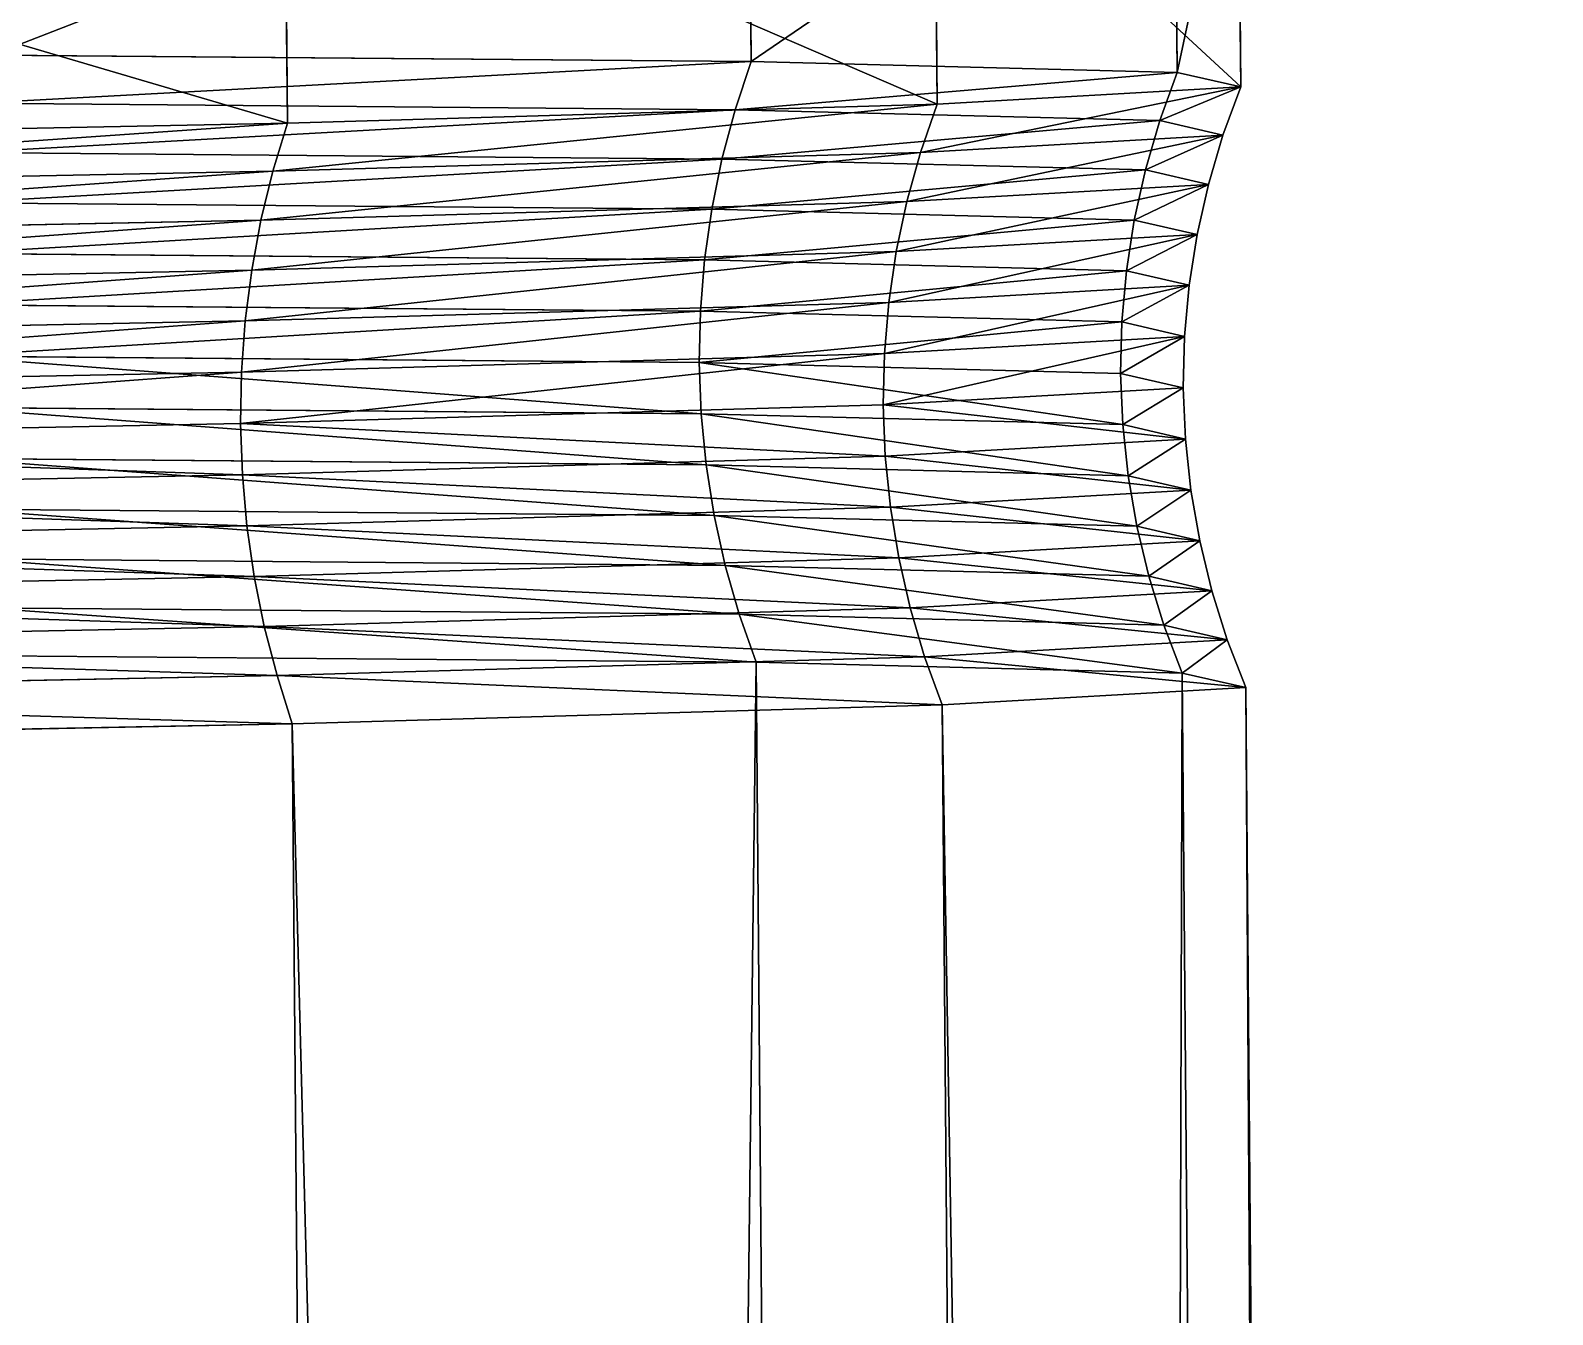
# Model space of a CAD drawing. Header units: millimetres. Extents: x 881.5 to 917.9, y -891.1 to -825.8.
# Drawn here: x 915.365 to 917.899, y -829.852 to -827.715 of the extents above; entities that cross this region are included whole.
import ezdxf

# ---------------------------------------------------------------- set-up
doc = ezdxf.new("R2010")
doc.units = ezdxf.units.MM
doc.layers.get('0').update_dxf_attribs({"true_color": 0xff5454})

msp = doc.modelspace()

# ---------------------------------------------------------------- linework, layer by layer
at = {"extrusion": (-0.008242, 0.999909, 0.010713)}
for p, q in [((916.5651, -827.7665, -1.5926), (916.561, -827.2665, -1.5873)), ((917.2746, -827.7846, 0.6471), (917.2705, -827.2846, 0.6524)), ((917.3802, -827.8089, 2.9941), (917.3761, -827.3089, 2.9994)), ((916.8748, -827.8376, 5.2884), (916.8707, -827.3377, 5.2937)), ((915.7928, -827.8689, 7.3736), (915.7887, -827.3689, 7.379)), ((916.5651, -827.7665, -1.5926), (915.3001, -827.7557, -3.5724)), ((916.5383, -827.8468, -1.5806), (916.5651, -827.7665, -1.5926)), ((917.2746, -827.7846, 0.6471), (916.5651, -827.7665, -1.5926)), ((917.2454, -827.8649, 0.6515), (917.2746, -827.7846, 0.6471)), ((917.3802, -827.8089, 2.9941), (917.2746, -827.7846, 0.6471)), ((916.8748, -827.8376, 5.2884), (917.3802, -827.8089, 2.9941)), ((917.3507, -827.8891, 2.9906), (917.3802, -827.8089, 2.9941)), ((916.5383, -827.8468, -1.5806), (915.2776, -827.836, -3.5538)), ((915.7928, -827.8689, 7.3736), (916.8748, -827.8376, 5.2884)), ((916.5164, -827.9289, -1.5709), (916.5383, -827.8468, -1.5806)), ((917.2454, -827.8649, 0.6515), (916.5383, -827.8468, -1.5806)), ((916.847, -827.9177, 5.2772), (916.8748, -827.8376, 5.2884)), ((914.2079, -827.9005, 9.1077), (915.7928, -827.8689, 7.3736)), ((915.7687, -827.9489, 7.3554), (915.7928, -827.8689, 7.3736)), ((917.2215, -827.9469, 0.655), (917.2454, -827.8649, 0.6515)), ((917.3507, -827.8891, 2.9906), (917.2454, -827.8649, 0.6515)), ((916.847, -827.9177, 5.2772), (917.3507, -827.8891, 2.9906)), ((917.3265, -827.971, 2.9876), (917.3507, -827.8891, 2.9906)), ((916.5164, -827.9289, -1.5709), (915.2592, -827.9182, -3.5386)), ((915.7687, -827.9489, 7.3554), (916.847, -827.9177, 5.2772)), ((916.8242, -827.9996, 5.2678), (916.847, -827.9177, 5.2772)), ((914.1891, -827.9804, 9.0837), (915.7687, -827.9489, 7.3554)), ((915.7489, -828.0307, 7.3402), (915.7687, -827.9489, 7.3554)), ((916.4994, -828.0124, -1.5636), (916.5164, -827.9289, -1.5709)), ((917.2215, -827.9469, 0.655), (916.5164, -827.9289, -1.5709)), ((917.203, -828.0304, 0.6575), (917.2215, -827.9469, 0.655)), ((917.3265, -827.971, 2.9876), (917.2215, -827.9469, 0.655)), ((916.8242, -827.9996, 5.2678), (917.3265, -827.971, 2.9876)), ((917.3078, -828.0544, 2.985), (917.3265, -827.971, 2.9876)), ((916.4994, -828.0124, -1.5636), (915.2449, -828.0017, -3.5269)), ((915.7489, -828.0307, 7.3402), (916.8242, -827.9996, 5.2678)), ((916.8066, -828.083, 5.2602), (916.8242, -827.9996, 5.2678)), ((916.4874, -828.0969, -1.5585), (916.4994, -828.0124, -1.5636)), ((917.203, -828.0304, 0.6575), (916.4994, -828.0124, -1.5636)), ((914.1737, -828.0621, 9.0637), (915.7489, -828.0307, 7.3402)), ((915.7336, -828.114, 7.3282), (915.7489, -828.0307, 7.3402)), ((917.1899, -828.1149, 0.6591), (917.203, -828.0304, 0.6575)), ((917.3078, -828.0544, 2.985), (917.203, -828.0304, 0.6575)), ((916.8066, -828.083, 5.2602), (917.3078, -828.0544, 2.985)), ((917.2945, -828.1389, 2.9829), (917.3078, -828.0544, 2.985)), ((916.4874, -828.0969, -1.5585), (915.2349, -828.0862, -3.5188)), ((915.7336, -828.114, 7.3282), (916.8066, -828.083, 5.2602)), ((916.4805, -828.1821, -1.5559), (916.4874, -828.0969, -1.5585)), ((917.1899, -828.1149, 0.6591), (916.4874, -828.0969, -1.5585)), ((916.7941, -828.1674, 5.2546), (916.8066, -828.083, 5.2602)), ((914.1618, -828.1453, 9.0479), (915.7336, -828.114, 7.3282)), ((915.7228, -828.1983, 7.3193), (915.7336, -828.114, 7.3282)), ((917.1823, -828.2001, 0.6596), (917.1899, -828.1149, 0.6591)), ((917.2945, -828.1389, 2.9829), (917.1899, -828.1149, 0.6591)), ((916.7941, -828.1674, 5.2546), (917.2945, -828.1389, 2.9829)), ((917.2868, -828.2241, 2.9813), (917.2945, -828.1389, 2.9829)), ((916.4805, -828.1821, -1.5559), (915.2291, -828.1714, -3.5143)), ((915.7228, -828.1983, 7.3193), (916.7941, -828.1674, 5.2546)), ((916.7869, -828.2525, 5.2508), (916.7941, -828.1674, 5.2546)), ((914.1535, -828.2297, 9.0363), (915.7228, -828.1983, 7.3193)), ((915.7166, -828.2834, 7.3135), (915.7228, -828.1983, 7.3193)), ((916.4786, -828.2676, -1.5556), (916.4805, -828.1821, -1.5559)), ((917.1823, -828.2001, 0.6596), (916.4805, -828.1821, -1.5559)), ((917.1803, -828.2856, 0.6592), (917.1823, -828.2001, 0.6596)), ((917.2868, -828.2241, 2.9813), (917.1823, -828.2001, 0.6596)), ((916.7869, -828.2525, 5.2508), (917.2868, -828.2241, 2.9813)), ((917.2847, -828.3096, 2.9801), (917.2868, -828.2241, 2.9813)), ((915.7166, -828.2834, 7.3135), (916.7869, -828.2525, 5.2508)), ((916.7849, -828.338, 5.2489), (916.7869, -828.2525, 5.2508)), ((916.4786, -828.2676, -1.5556), (915.2277, -828.2569, -3.5134)), ((917.1803, -828.2856, 0.6592), (916.4786, -828.2676, -1.5556)), ((916.4819, -828.353, -1.5577), (916.4786, -828.2676, -1.5556)), ((914.1488, -828.3147, 9.0289), (915.7166, -828.2834, 7.3135)), ((915.715, -828.3689, 7.311), (915.7166, -828.2834, 7.3135)), ((917.2847, -828.3096, 2.9801), (917.1803, -828.2856, 0.6592)), ((917.1837, -828.371, 0.6578), (917.1803, -828.2856, 0.6592)), ((916.7849, -828.338, 5.2489), (917.2847, -828.3096, 2.9801)), ((917.2882, -828.395, 2.9794), (917.2847, -828.3096, 2.9801)), ((916.4819, -828.353, -1.5577), (915.2306, -828.3424, -3.5161)), ((915.715, -828.3689, 7.311), (916.7849, -828.338, 5.2489)), ((917.1837, -828.371, 0.6578), (916.4819, -828.353, -1.5577)), ((916.4902, -828.438, -1.5622), (916.4819, -828.353, -1.5577)), ((916.7883, -828.4234, 5.249), (916.7849, -828.338, 5.2489)), ((914.1477, -828.4002, 9.0258), (915.715, -828.3689, 7.311)), ((915.718, -828.4544, 7.3117), (915.715, -828.3689, 7.311)), ((917.2882, -828.395, 2.9794), (917.1837, -828.371, 0.6578)), ((917.1927, -828.456, 0.6554), (917.1837, -828.371, 0.6578)), ((916.7883, -828.4234, 5.249), (917.2882, -828.395, 2.9794)), ((917.2973, -828.48, 2.9793), (917.2882, -828.395, 2.9794)), ((916.4902, -828.438, -1.5622), (915.2377, -828.4274, -3.5225)), ((915.718, -828.4544, 7.3117), (916.7883, -828.4234, 5.249)), ((916.7969, -828.5085, 5.2509), (916.7883, -828.4234, 5.249)), ((914.1502, -828.4857, 9.0271), (915.718, -828.4544, 7.3117)), ((915.7256, -828.5395, 7.3156), (915.718, -828.4544, 7.3117)), ((917.1927, -828.456, 0.6554), (916.4902, -828.438, -1.5622)), ((916.5036, -828.5222, -1.569), (916.4902, -828.438, -1.5622)), ((917.2973, -828.48, 2.9793), (917.1927, -828.456, 0.6554)), ((917.2072, -828.5402, 0.6521), (917.1927, -828.456, 0.6554)), ((916.7969, -828.5085, 5.2509), (917.2973, -828.48, 2.9793)), ((917.312, -828.5643, 2.9796), (917.2973, -828.48, 2.9793)), ((915.7256, -828.5395, 7.3156), (916.7969, -828.5085, 5.2509)), ((916.8108, -828.5928, 5.2548), (916.7969, -828.5085, 5.2509)), ((916.5036, -828.5222, -1.569), (915.2491, -828.5115, -3.5324)), ((917.2072, -828.5402, 0.6521), (916.5036, -828.5222, -1.569)), ((916.522, -828.6053, -1.5782), (916.5036, -828.5222, -1.569)), ((914.1563, -828.5708, 9.0326), (915.7256, -828.5395, 7.3156)), ((915.7378, -828.6238, 7.3227), (915.7256, -828.5395, 7.3156)), ((917.312, -828.5643, 2.9796), (917.2072, -828.5402, 0.6521)), ((917.2271, -828.6233, 0.6478), (917.2072, -828.5402, 0.6521)), ((916.8108, -828.5928, 5.2548), (917.312, -828.5643, 2.9796)), ((917.3321, -828.6474, 2.9803), (917.312, -828.5643, 2.9796)), ((916.522, -828.6053, -1.5782), (915.2647, -828.5945, -3.5459)), ((915.7378, -828.6238, 7.3227), (916.8108, -828.5928, 5.2548)), ((917.2271, -828.6233, 0.6478), (916.522, -828.6053, -1.5782)), ((916.5453, -828.6867, -1.5896), (916.522, -828.6053, -1.5782)), ((916.8298, -828.676, 5.2605), (916.8108, -828.5928, 5.2548)), ((914.166, -828.6552, 9.0424), (915.7378, -828.6238, 7.3227)), ((915.7544, -828.7071, 7.333), (915.7378, -828.6238, 7.3227)), ((917.3321, -828.6474, 2.9803), (917.2271, -828.6233, 0.6478)), ((917.2524, -828.7048, 0.6425), (917.2271, -828.6233, 0.6478)), ((916.8298, -828.676, 5.2605), (917.3321, -828.6474, 2.9803)), ((917.3577, -828.729, 2.9816), (917.3321, -828.6474, 2.9803)), ((916.5453, -828.6867, -1.5896), (915.2845, -828.676, -3.5628)), ((915.7544, -828.7071, 7.333), (916.8298, -828.676, 5.2605)), ((917.2524, -828.7048, 0.6425), (916.5453, -828.6867, -1.5896)), ((916.5733, -828.7664, -1.6033), (916.5453, -828.6867, -1.5896)), ((916.854, -828.7577, 5.2682), (916.8298, -828.676, 5.2605)), ((914.1793, -828.7385, 9.0565), (915.7544, -828.7071, 7.333)), ((915.7756, -828.7888, 7.3464), (915.7544, -828.7071, 7.333)), ((917.3577, -828.729, 2.9816), (917.2524, -828.7048, 0.6425)), ((917.2828, -828.7845, 0.6364), (917.2524, -828.7048, 0.6425)), ((916.854, -828.7577, 5.2682), (917.3577, -828.729, 2.9816)), ((917.3885, -828.8088, 2.9833), (917.3577, -828.729, 2.9816)), ((915.3083, -828.7556, -3.5831), (916.5733, -828.7664, -1.6033)), ((915.7756, -828.7888, 7.3464), (916.854, -828.7577, 5.2682)), ((916.8831, -828.8375, 5.2776), (916.854, -828.7577, 5.2682)), ((914.196, -828.8204, 9.0747), (915.7756, -828.7888, 7.3464)), ((915.8011, -828.8688, 7.3629), (915.7756, -828.7888, 7.3464)), ((917.0843, -890.7607, -2.2675), (916.5733, -828.7664, -1.6033)), ((916.5733, -828.7664, -1.6033), (917.2828, -828.7845, 0.6364)), ((917.7938, -890.7788, -0.0278), (917.2828, -828.7845, 0.6364)), ((917.2828, -828.7845, 0.6364), (917.3885, -828.8088, 2.9833)), ((917.3885, -828.8088, 2.9833), (916.8831, -828.8375, 5.2776)), ((917.8995, -890.8031, 2.3191), (917.3885, -828.8088, 2.9833)), ((916.8831, -828.8375, 5.2776), (915.8011, -828.8688, 7.3629)), ((917.3941, -890.8319, 4.6134), (916.8831, -828.8375, 5.2776)), ((915.8011, -828.8688, 7.3629), (914.2162, -828.9004, 9.097)), ((916.3121, -890.8631, 6.6987), (915.8011, -828.8688, 7.3629))]:
    msp.add_line(p, q, dxfattribs=at)

# ---------------------------------------------------------------- meshes
at = {"color": 160, "true_color": 0x3232ff}
mesh = msp.add_polyface(dxfattribs=at)
corners = [(915.3001, -827.7557, -3.5724), (916.561, -827.2665, -1.5873), (916.5651, -827.7665, -1.5926), (915.296, -827.2557, -3.5671)]
mesh.append_faces([[corners[k] for k in face] for face in [(0, 1, 2), (1, 0, 3)]], dxfattribs={"vtx0": -1, "color": 160})
mesh = msp.add_polyface(dxfattribs=at)
corners = [(916.5651, -827.7665, -1.5926), (917.2705, -827.2846, 0.6524), (917.2746, -827.7846, 0.6471), (916.561, -827.2665, -1.5873)]
mesh.append_faces([[corners[k] for k in face] for face in [(0, 1, 2), (1, 0, 3)]], dxfattribs={"vtx0": -1, "color": 160})
mesh = msp.add_polyface(dxfattribs=at)
corners = [(917.2746, -827.7846, 0.6471), (917.3761, -827.3089, 2.9994), (917.3802, -827.8089, 2.9941), (917.2705, -827.2846, 0.6524)]
mesh.append_faces([[corners[k] for k in face] for face in [(0, 1, 2), (1, 0, 3)]], dxfattribs={"vtx0": -1, "color": 160})
mesh = msp.add_polyface(dxfattribs=at)
corners = [(917.3802, -827.8089, 2.9941), (916.8707, -827.3377, 5.2937), (916.8748, -827.8376, 5.2884), (917.3761, -827.3089, 2.9994)]
mesh.append_faces([[corners[k] for k in face] for face in [(0, 1, 2), (1, 0, 3)]], dxfattribs={"vtx0": -1, "color": 160})
mesh = msp.add_polyface(dxfattribs=at)
corners = [(916.8748, -827.8376, 5.2884), (915.7887, -827.3689, 7.379), (915.7928, -827.8689, 7.3736), (916.8707, -827.3377, 5.2937)]
mesh.append_faces([[corners[k] for k in face] for face in [(0, 1, 2), (1, 0, 3)]], dxfattribs={"vtx0": -1, "color": 160})
mesh = msp.add_polyface(dxfattribs=at)
corners = [(915.7928, -827.8689, 7.3736), (914.2038, -827.4006, 9.1131), (914.2079, -827.9005, 9.1077), (915.7887, -827.3689, 7.379)]
mesh.append_faces([[corners[k] for k in face] for face in [(0, 1, 2), (1, 0, 3)]], dxfattribs={"vtx0": -1, "color": 160})
mesh = msp.add_polyface(dxfattribs=at)
corners = [(915.2776, -827.836, -3.5538), (916.5651, -827.7665, -1.5926), (916.5383, -827.8468, -1.5806), (915.3001, -827.7557, -3.5724)]
mesh.append_faces([[corners[k] for k in face] for face in [(0, 1, 2), (1, 0, 3)]], dxfattribs={"vtx0": -1, "color": 160})
mesh = msp.add_polyface(dxfattribs=at)
corners = [(916.5383, -827.8468, -1.5806), (917.2746, -827.7846, 0.6471), (917.2454, -827.8649, 0.6515), (916.5651, -827.7665, -1.5926)]
mesh.append_faces([[corners[k] for k in face] for face in [(0, 1, 2), (1, 0, 3)]], dxfattribs={"vtx0": -1, "color": 160})
mesh = msp.add_polyface(dxfattribs=at)
corners = [(917.2454, -827.8649, 0.6515), (917.3802, -827.8089, 2.9941), (917.3507, -827.8891, 2.9906), (917.2746, -827.7846, 0.6471)]
mesh.append_faces([[corners[k] for k in face] for face in [(0, 1, 2), (1, 0, 3)]], dxfattribs={"vtx0": -1, "color": 160})
mesh = msp.add_polyface(dxfattribs=at)
corners = [(916.847, -827.9177, 5.2772), (917.3802, -827.8089, 2.9941), (916.8748, -827.8376, 5.2884), (917.3507, -827.8891, 2.9906)]
mesh.append_faces([[corners[k] for k in face] for face in [(0, 1, 2), (1, 0, 3)]], dxfattribs={"vtx0": -1, "color": 160})
mesh = msp.add_polyface(dxfattribs=at)
corners = [(915.2592, -827.9182, -3.5386), (916.5383, -827.8468, -1.5806), (916.5164, -827.9289, -1.5709), (915.2776, -827.836, -3.5538)]
mesh.append_faces([[corners[k] for k in face] for face in [(0, 1, 2), (1, 0, 3)]], dxfattribs={"vtx0": -1, "color": 160})
mesh = msp.add_polyface(dxfattribs=at)
corners = [(915.7687, -827.9489, 7.3554), (916.8748, -827.8376, 5.2884), (915.7928, -827.8689, 7.3736), (916.847, -827.9177, 5.2772)]
mesh.append_faces([[corners[k] for k in face] for face in [(0, 1, 2), (1, 0, 3)]], dxfattribs={"vtx0": -1, "color": 160})
mesh = msp.add_polyface(dxfattribs=at)
corners = [(916.5164, -827.9289, -1.5709), (917.2454, -827.8649, 0.6515), (917.2215, -827.9469, 0.655), (916.5383, -827.8468, -1.5806)]
mesh.append_faces([[corners[k] for k in face] for face in [(0, 1, 2), (1, 0, 3)]], dxfattribs={"vtx0": -1, "color": 160})
mesh = msp.add_polyface(dxfattribs=at)
corners = [(914.1891, -827.9804, 9.0837), (915.7928, -827.8689, 7.3736), (914.2079, -827.9005, 9.1077), (915.7687, -827.9489, 7.3554)]
mesh.append_faces([[corners[k] for k in face] for face in [(0, 1, 2), (1, 0, 3)]], dxfattribs={"vtx0": -1, "color": 160})
mesh = msp.add_polyface(dxfattribs=at)
corners = [(917.2215, -827.9469, 0.655), (917.3507, -827.8891, 2.9906), (917.3265, -827.971, 2.9876), (917.2454, -827.8649, 0.6515)]
mesh.append_faces([[corners[k] for k in face] for face in [(0, 1, 2), (1, 0, 3)]], dxfattribs={"vtx0": -1, "color": 160})
mesh = msp.add_polyface(dxfattribs=at)
corners = [(916.8242, -827.9996, 5.2678), (917.3507, -827.8891, 2.9906), (916.847, -827.9177, 5.2772), (917.3265, -827.971, 2.9876)]
mesh.append_faces([[corners[k] for k in face] for face in [(0, 1, 2), (1, 0, 3)]], dxfattribs={"vtx0": -1, "color": 160})
mesh = msp.add_polyface(dxfattribs=at)
corners = [(915.2449, -828.0017, -3.5269), (916.5164, -827.9289, -1.5709), (916.4994, -828.0124, -1.5636), (915.2592, -827.9182, -3.5386)]
mesh.append_faces([[corners[k] for k in face] for face in [(0, 1, 2), (1, 0, 3)]], dxfattribs={"vtx0": -1, "color": 160})
mesh = msp.add_polyface(dxfattribs=at)
corners = [(915.7489, -828.0307, 7.3402), (916.847, -827.9177, 5.2772), (915.7687, -827.9489, 7.3554), (916.8242, -827.9996, 5.2678)]
mesh.append_faces([[corners[k] for k in face] for face in [(0, 1, 2), (1, 0, 3)]], dxfattribs={"vtx0": -1, "color": 160})
mesh = msp.add_polyface(dxfattribs=at)
corners = [(914.1737, -828.0621, 9.0637), (915.7687, -827.9489, 7.3554), (914.1891, -827.9804, 9.0837), (915.7489, -828.0307, 7.3402)]
mesh.append_faces([[corners[k] for k in face] for face in [(0, 1, 2), (1, 0, 3)]], dxfattribs={"vtx0": -1, "color": 160})
mesh = msp.add_polyface(dxfattribs=at)
corners = [(916.4994, -828.0124, -1.5636), (917.2215, -827.9469, 0.655), (917.203, -828.0304, 0.6575), (916.5164, -827.9289, -1.5709)]
mesh.append_faces([[corners[k] for k in face] for face in [(0, 1, 2), (1, 0, 3)]], dxfattribs={"vtx0": -1, "color": 160})
mesh = msp.add_polyface(dxfattribs=at)
corners = [(917.203, -828.0304, 0.6575), (917.3265, -827.971, 2.9876), (917.3078, -828.0544, 2.985), (917.2215, -827.9469, 0.655)]
mesh.append_faces([[corners[k] for k in face] for face in [(0, 1, 2), (1, 0, 3)]], dxfattribs={"vtx0": -1, "color": 160})
mesh = msp.add_polyface(dxfattribs=at)
corners = [(916.8066, -828.083, 5.2602), (917.3265, -827.971, 2.9876), (916.8242, -827.9996, 5.2678), (917.3078, -828.0544, 2.985)]
mesh.append_faces([[corners[k] for k in face] for face in [(0, 1, 2), (1, 0, 3)]], dxfattribs={"vtx0": -1, "color": 160})
mesh = msp.add_polyface(dxfattribs=at)
corners = [(915.2349, -828.0862, -3.5188), (916.4994, -828.0124, -1.5636), (916.4874, -828.0969, -1.5585), (915.2449, -828.0017, -3.5269)]
mesh.append_faces([[corners[k] for k in face] for face in [(0, 1, 2), (1, 0, 3)]], dxfattribs={"vtx0": -1, "color": 160})
mesh = msp.add_polyface(dxfattribs=at)
corners = [(915.7336, -828.114, 7.3282), (916.8242, -827.9996, 5.2678), (915.7489, -828.0307, 7.3402), (916.8066, -828.083, 5.2602)]
mesh.append_faces([[corners[k] for k in face] for face in [(0, 1, 2), (1, 0, 3)]], dxfattribs={"vtx0": -1, "color": 160})
mesh = msp.add_polyface(dxfattribs=at)
corners = [(916.4874, -828.0969, -1.5585), (917.203, -828.0304, 0.6575), (917.1899, -828.1149, 0.6591), (916.4994, -828.0124, -1.5636)]
mesh.append_faces([[corners[k] for k in face] for face in [(0, 1, 2), (1, 0, 3)]], dxfattribs={"vtx0": -1, "color": 160})
mesh = msp.add_polyface(dxfattribs=at)
corners = [(914.1618, -828.1453, 9.0479), (915.7489, -828.0307, 7.3402), (914.1737, -828.0621, 9.0637), (915.7336, -828.114, 7.3282)]
mesh.append_faces([[corners[k] for k in face] for face in [(0, 1, 2), (1, 0, 3)]], dxfattribs={"vtx0": -1, "color": 160})
mesh = msp.add_polyface(dxfattribs=at)
corners = [(917.1899, -828.1149, 0.6591), (917.3078, -828.0544, 2.985), (917.2945, -828.1389, 2.9829), (917.203, -828.0304, 0.6575)]
mesh.append_faces([[corners[k] for k in face] for face in [(0, 1, 2), (1, 0, 3)]], dxfattribs={"vtx0": -1, "color": 160})
mesh = msp.add_polyface(dxfattribs=at)
corners = [(916.7941, -828.1674, 5.2546), (917.3078, -828.0544, 2.985), (916.8066, -828.083, 5.2602), (917.2945, -828.1389, 2.9829)]
mesh.append_faces([[corners[k] for k in face] for face in [(0, 1, 2), (1, 0, 3)]], dxfattribs={"vtx0": -1, "color": 160})
mesh = msp.add_polyface(dxfattribs=at)
corners = [(915.2291, -828.1714, -3.5143), (916.4874, -828.0969, -1.5585), (916.4805, -828.1821, -1.5559), (915.2349, -828.0862, -3.5188)]
mesh.append_faces([[corners[k] for k in face] for face in [(0, 1, 2), (1, 0, 3)]], dxfattribs={"vtx0": -1, "color": 160})
mesh = msp.add_polyface(dxfattribs=at)
corners = [(915.7228, -828.1983, 7.3193), (916.8066, -828.083, 5.2602), (915.7336, -828.114, 7.3282), (916.7941, -828.1674, 5.2546)]
mesh.append_faces([[corners[k] for k in face] for face in [(0, 1, 2), (1, 0, 3)]], dxfattribs={"vtx0": -1, "color": 160})
mesh = msp.add_polyface(dxfattribs=at)
corners = [(916.4805, -828.1821, -1.5559), (917.1899, -828.1149, 0.6591), (917.1823, -828.2001, 0.6596), (916.4874, -828.0969, -1.5585)]
mesh.append_faces([[corners[k] for k in face] for face in [(0, 1, 2), (1, 0, 3)]], dxfattribs={"vtx0": -1, "color": 160})
mesh = msp.add_polyface(dxfattribs=at)
corners = [(914.1535, -828.2297, 9.0363), (915.7336, -828.114, 7.3282), (914.1618, -828.1453, 9.0479), (915.7228, -828.1983, 7.3193)]
mesh.append_faces([[corners[k] for k in face] for face in [(0, 1, 2), (1, 0, 3)]], dxfattribs={"vtx0": -1, "color": 160})
mesh = msp.add_polyface(dxfattribs=at)
corners = [(917.1823, -828.2001, 0.6596), (917.2945, -828.1389, 2.9829), (917.2868, -828.2241, 2.9813), (917.1899, -828.1149, 0.6591)]
mesh.append_faces([[corners[k] for k in face] for face in [(0, 1, 2), (1, 0, 3)]], dxfattribs={"vtx0": -1, "color": 160})
mesh = msp.add_polyface(dxfattribs=at)
corners = [(916.7869, -828.2525, 5.2508), (917.2945, -828.1389, 2.9829), (916.7941, -828.1674, 5.2546), (917.2868, -828.2241, 2.9813)]
mesh.append_faces([[corners[k] for k in face] for face in [(0, 1, 2), (1, 0, 3)]], dxfattribs={"vtx0": -1, "color": 160})
mesh = msp.add_polyface(dxfattribs=at)
corners = [(915.2277, -828.2569, -3.5134), (916.4805, -828.1821, -1.5559), (916.4786, -828.2676, -1.5556), (915.2291, -828.1714, -3.5143)]
mesh.append_faces([[corners[k] for k in face] for face in [(0, 1, 2), (1, 0, 3)]], dxfattribs={"vtx0": -1, "color": 160})
mesh = msp.add_polyface(dxfattribs=at)
corners = [(915.7166, -828.2834, 7.3135), (916.7941, -828.1674, 5.2546), (915.7228, -828.1983, 7.3193), (916.7869, -828.2525, 5.2508)]
mesh.append_faces([[corners[k] for k in face] for face in [(0, 1, 2), (1, 0, 3)]], dxfattribs={"vtx0": -1, "color": 160})
mesh = msp.add_polyface(dxfattribs=at)
corners = [(914.1488, -828.3147, 9.0289), (915.7228, -828.1983, 7.3193), (914.1535, -828.2297, 9.0363), (915.7166, -828.2834, 7.3135)]
mesh.append_faces([[corners[k] for k in face] for face in [(0, 1, 2), (1, 0, 3)]], dxfattribs={"vtx0": -1, "color": 160})
mesh = msp.add_polyface(dxfattribs=at)
corners = [(916.4786, -828.2676, -1.5556), (917.1823, -828.2001, 0.6596), (917.1803, -828.2856, 0.6592), (916.4805, -828.1821, -1.5559)]
mesh.append_faces([[corners[k] for k in face] for face in [(0, 1, 2), (1, 0, 3)]], dxfattribs={"vtx0": -1, "color": 160})
mesh = msp.add_polyface(dxfattribs=at)
corners = [(917.1803, -828.2856, 0.6592), (917.2868, -828.2241, 2.9813), (917.2847, -828.3096, 2.9801), (917.1823, -828.2001, 0.6596)]
mesh.append_faces([[corners[k] for k in face] for face in [(0, 1, 2), (1, 0, 3)]], dxfattribs={"vtx0": -1, "color": 160})
mesh = msp.add_polyface(dxfattribs=at)
corners = [(916.7849, -828.338, 5.2489), (917.2868, -828.2241, 2.9813), (916.7869, -828.2525, 5.2508), (917.2847, -828.3096, 2.9801)]
mesh.append_faces([[corners[k] for k in face] for face in [(0, 1, 2), (1, 0, 3)]], dxfattribs={"vtx0": -1, "color": 160})
mesh = msp.add_polyface(dxfattribs=at)
corners = [(915.715, -828.3689, 7.311), (916.7869, -828.2525, 5.2508), (915.7166, -828.2834, 7.3135), (916.7849, -828.338, 5.2489)]
mesh.append_faces([[corners[k] for k in face] for face in [(0, 1, 2), (1, 0, 3)]], dxfattribs={"vtx0": -1, "color": 160})
mesh = msp.add_polyface(dxfattribs=at)
corners = [(916.4819, -828.353, -1.5577), (915.2277, -828.2569, -3.5134), (916.4786, -828.2676, -1.5556), (915.2306, -828.3424, -3.5161)]
mesh.append_faces([[corners[k] for k in face] for face in [(0, 1, 2), (1, 0, 3)]], dxfattribs={"vtx0": -1, "color": 160})
mesh = msp.add_polyface(dxfattribs=at)
corners = [(917.1837, -828.371, 0.6578), (916.4786, -828.2676, -1.5556), (917.1803, -828.2856, 0.6592), (916.4819, -828.353, -1.5577)]
mesh.append_faces([[corners[k] for k in face] for face in [(0, 1, 2), (1, 0, 3)]], dxfattribs={"vtx0": -1, "color": 160})
mesh = msp.add_polyface(dxfattribs=at)
corners = [(914.1477, -828.4002, 9.0258), (915.7166, -828.2834, 7.3135), (914.1488, -828.3147, 9.0289), (915.715, -828.3689, 7.311)]
mesh.append_faces([[corners[k] for k in face] for face in [(0, 1, 2), (1, 0, 3)]], dxfattribs={"vtx0": -1, "color": 160})
mesh = msp.add_polyface(dxfattribs=at)
corners = [(917.1837, -828.371, 0.6578), (917.2847, -828.3096, 2.9801), (917.2882, -828.395, 2.9794), (917.1803, -828.2856, 0.6592)]
mesh.append_faces([[corners[k] for k in face] for face in [(0, 1, 2), (1, 0, 3)]], dxfattribs={"vtx0": -1, "color": 160})
mesh = msp.add_polyface(dxfattribs=at)
corners = [(917.2882, -828.395, 2.9794), (916.7849, -828.338, 5.2489), (916.7883, -828.4234, 5.249), (917.2847, -828.3096, 2.9801)]
mesh.append_faces([[corners[k] for k in face] for face in [(0, 1, 2), (1, 0, 3)]], dxfattribs={"vtx0": -1, "color": 160})
mesh = msp.add_polyface(dxfattribs=at)
corners = [(916.4902, -828.438, -1.5622), (915.2306, -828.3424, -3.5161), (916.4819, -828.353, -1.5577), (915.2377, -828.4274, -3.5225)]
mesh.append_faces([[corners[k] for k in face] for face in [(0, 1, 2), (1, 0, 3)]], dxfattribs={"vtx0": -1, "color": 160})
mesh = msp.add_polyface(dxfattribs=at)
corners = [(916.7883, -828.4234, 5.249), (915.715, -828.3689, 7.311), (915.718, -828.4544, 7.3117), (916.7849, -828.338, 5.2489)]
mesh.append_faces([[corners[k] for k in face] for face in [(0, 1, 2), (1, 0, 3)]], dxfattribs={"vtx0": -1, "color": 160})
mesh = msp.add_polyface(dxfattribs=at)
corners = [(917.1927, -828.456, 0.6554), (916.4819, -828.353, -1.5577), (917.1837, -828.371, 0.6578), (916.4902, -828.438, -1.5622)]
mesh.append_faces([[corners[k] for k in face] for face in [(0, 1, 2), (1, 0, 3)]], dxfattribs={"vtx0": -1, "color": 160})
mesh = msp.add_polyface(dxfattribs=at)
corners = [(915.718, -828.4544, 7.3117), (914.1477, -828.4002, 9.0258), (914.1502, -828.4857, 9.0271), (915.715, -828.3689, 7.311)]
mesh.append_faces([[corners[k] for k in face] for face in [(0, 1, 2), (1, 0, 3)]], dxfattribs={"vtx0": -1, "color": 160})
mesh = msp.add_polyface(dxfattribs=at)
corners = [(917.1927, -828.456, 0.6554), (917.2882, -828.395, 2.9794), (917.2973, -828.48, 2.9793), (917.1837, -828.371, 0.6578)]
mesh.append_faces([[corners[k] for k in face] for face in [(0, 1, 2), (1, 0, 3)]], dxfattribs={"vtx0": -1, "color": 160})
mesh = msp.add_polyface(dxfattribs=at)
corners = [(917.2973, -828.48, 2.9793), (916.7883, -828.4234, 5.249), (916.7969, -828.5085, 5.2509), (917.2882, -828.395, 2.9794)]
mesh.append_faces([[corners[k] for k in face] for face in [(0, 1, 2), (1, 0, 3)]], dxfattribs={"vtx0": -1, "color": 160})
mesh = msp.add_polyface(dxfattribs=at)
corners = [(916.5036, -828.5222, -1.569), (915.2377, -828.4274, -3.5225), (916.4902, -828.438, -1.5622), (915.2491, -828.5115, -3.5324)]
mesh.append_faces([[corners[k] for k in face] for face in [(0, 1, 2), (1, 0, 3)]], dxfattribs={"vtx0": -1, "color": 160})
mesh = msp.add_polyface(dxfattribs=at)
corners = [(916.7969, -828.5085, 5.2509), (915.718, -828.4544, 7.3117), (915.7256, -828.5395, 7.3156), (916.7883, -828.4234, 5.249)]
mesh.append_faces([[corners[k] for k in face] for face in [(0, 1, 2), (1, 0, 3)]], dxfattribs={"vtx0": -1, "color": 160})
mesh = msp.add_polyface(dxfattribs=at)
corners = [(915.7256, -828.5395, 7.3156), (914.1502, -828.4857, 9.0271), (914.1563, -828.5708, 9.0326), (915.718, -828.4544, 7.3117)]
mesh.append_faces([[corners[k] for k in face] for face in [(0, 1, 2), (1, 0, 3)]], dxfattribs={"vtx0": -1, "color": 160})
mesh = msp.add_polyface(dxfattribs=at)
corners = [(917.2072, -828.5402, 0.6521), (916.4902, -828.438, -1.5622), (917.1927, -828.456, 0.6554), (916.5036, -828.5222, -1.569)]
mesh.append_faces([[corners[k] for k in face] for face in [(0, 1, 2), (1, 0, 3)]], dxfattribs={"vtx0": -1, "color": 160})
mesh = msp.add_polyface(dxfattribs=at)
corners = [(917.2072, -828.5402, 0.6521), (917.2973, -828.48, 2.9793), (917.312, -828.5643, 2.9796), (917.1927, -828.456, 0.6554)]
mesh.append_faces([[corners[k] for k in face] for face in [(0, 1, 2), (1, 0, 3)]], dxfattribs={"vtx0": -1, "color": 160})
mesh = msp.add_polyface(dxfattribs=at)
corners = [(917.312, -828.5643, 2.9796), (916.7969, -828.5085, 5.2509), (916.8108, -828.5928, 5.2548), (917.2973, -828.48, 2.9793)]
mesh.append_faces([[corners[k] for k in face] for face in [(0, 1, 2), (1, 0, 3)]], dxfattribs={"vtx0": -1, "color": 160})
mesh = msp.add_polyface(dxfattribs=at)
corners = [(916.8108, -828.5928, 5.2548), (915.7256, -828.5395, 7.3156), (915.7378, -828.6238, 7.3227), (916.7969, -828.5085, 5.2509)]
mesh.append_faces([[corners[k] for k in face] for face in [(0, 1, 2), (1, 0, 3)]], dxfattribs={"vtx0": -1, "color": 160})
mesh = msp.add_polyface(dxfattribs=at)
corners = [(916.522, -828.6053, -1.5782), (915.2491, -828.5115, -3.5324), (916.5036, -828.5222, -1.569), (915.2647, -828.5945, -3.5459)]
mesh.append_faces([[corners[k] for k in face] for face in [(0, 1, 2), (1, 0, 3)]], dxfattribs={"vtx0": -1, "color": 160})
mesh = msp.add_polyface(dxfattribs=at)
corners = [(917.2271, -828.6233, 0.6478), (916.5036, -828.5222, -1.569), (917.2072, -828.5402, 0.6521), (916.522, -828.6053, -1.5782)]
mesh.append_faces([[corners[k] for k in face] for face in [(0, 1, 2), (1, 0, 3)]], dxfattribs={"vtx0": -1, "color": 160})
mesh = msp.add_polyface(dxfattribs=at)
corners = [(915.7378, -828.6238, 7.3227), (914.1563, -828.5708, 9.0326), (914.166, -828.6552, 9.0424), (915.7256, -828.5395, 7.3156)]
mesh.append_faces([[corners[k] for k in face] for face in [(0, 1, 2), (1, 0, 3)]], dxfattribs={"vtx0": -1, "color": 160})
mesh = msp.add_polyface(dxfattribs=at)
corners = [(917.2271, -828.6233, 0.6478), (917.312, -828.5643, 2.9796), (917.3321, -828.6474, 2.9803), (917.2072, -828.5402, 0.6521)]
mesh.append_faces([[corners[k] for k in face] for face in [(0, 1, 2), (1, 0, 3)]], dxfattribs={"vtx0": -1, "color": 160})
mesh = msp.add_polyface(dxfattribs=at)
corners = [(917.3321, -828.6474, 2.9803), (916.8108, -828.5928, 5.2548), (916.8298, -828.676, 5.2605), (917.312, -828.5643, 2.9796)]
mesh.append_faces([[corners[k] for k in face] for face in [(0, 1, 2), (1, 0, 3)]], dxfattribs={"vtx0": -1, "color": 160})
mesh = msp.add_polyface(dxfattribs=at)
corners = [(916.5453, -828.6867, -1.5896), (915.2647, -828.5945, -3.5459), (916.522, -828.6053, -1.5782), (915.2845, -828.676, -3.5628)]
mesh.append_faces([[corners[k] for k in face] for face in [(0, 1, 2), (1, 0, 3)]], dxfattribs={"vtx0": -1, "color": 160})
mesh = msp.add_polyface(dxfattribs=at)
corners = [(916.8298, -828.676, 5.2605), (915.7378, -828.6238, 7.3227), (915.7544, -828.7071, 7.333), (916.8108, -828.5928, 5.2548)]
mesh.append_faces([[corners[k] for k in face] for face in [(0, 1, 2), (1, 0, 3)]], dxfattribs={"vtx0": -1, "color": 160})
mesh = msp.add_polyface(dxfattribs=at)
corners = [(917.2524, -828.7048, 0.6425), (916.522, -828.6053, -1.5782), (917.2271, -828.6233, 0.6478), (916.5453, -828.6867, -1.5896)]
mesh.append_faces([[corners[k] for k in face] for face in [(0, 1, 2), (1, 0, 3)]], dxfattribs={"vtx0": -1, "color": 160})
mesh = msp.add_polyface(dxfattribs=at)
corners = [(915.7544, -828.7071, 7.333), (914.166, -828.6552, 9.0424), (914.1793, -828.7385, 9.0565), (915.7378, -828.6238, 7.3227)]
mesh.append_faces([[corners[k] for k in face] for face in [(0, 1, 2), (1, 0, 3)]], dxfattribs={"vtx0": -1, "color": 160})
mesh = msp.add_polyface(dxfattribs=at)
corners = [(917.2524, -828.7048, 0.6425), (917.3321, -828.6474, 2.9803), (917.3577, -828.729, 2.9816), (917.2271, -828.6233, 0.6478)]
mesh.append_faces([[corners[k] for k in face] for face in [(0, 1, 2), (1, 0, 3)]], dxfattribs={"vtx0": -1, "color": 160})
mesh = msp.add_polyface(dxfattribs=at)
corners = [(917.3577, -828.729, 2.9816), (916.8298, -828.676, 5.2605), (916.854, -828.7577, 5.2682), (917.3321, -828.6474, 2.9803)]
mesh.append_faces([[corners[k] for k in face] for face in [(0, 1, 2), (1, 0, 3)]], dxfattribs={"vtx0": -1, "color": 160})
mesh = msp.add_polyface(dxfattribs=at)
corners = [(916.5733, -828.7664, -1.6033), (915.2845, -828.676, -3.5628), (916.5453, -828.6867, -1.5896), (915.3083, -828.7556, -3.5831)]
mesh.append_faces([[corners[k] for k in face] for face in [(0, 1, 2), (1, 0, 3)]], dxfattribs={"vtx0": -1, "color": 160})
mesh = msp.add_polyface(dxfattribs=at)
corners = [(916.854, -828.7577, 5.2682), (915.7544, -828.7071, 7.333), (915.7756, -828.7888, 7.3464), (916.8298, -828.676, 5.2605)]
mesh.append_faces([[corners[k] for k in face] for face in [(0, 1, 2), (1, 0, 3)]], dxfattribs={"vtx0": -1, "color": 160})
mesh = msp.add_polyface(dxfattribs=at)
corners = [(917.2828, -828.7845, 0.6364), (916.5453, -828.6867, -1.5896), (917.2524, -828.7048, 0.6425), (916.5733, -828.7664, -1.6033)]
mesh.append_faces([[corners[k] for k in face] for face in [(0, 1, 2), (1, 0, 3)]], dxfattribs={"vtx0": -1, "color": 160})
mesh = msp.add_polyface(dxfattribs=at)
corners = [(915.7756, -828.7888, 7.3464), (914.1793, -828.7385, 9.0565), (914.196, -828.8204, 9.0747), (915.7544, -828.7071, 7.333)]
mesh.append_faces([[corners[k] for k in face] for face in [(0, 1, 2), (1, 0, 3)]], dxfattribs={"vtx0": -1, "color": 160})
mesh = msp.add_polyface(dxfattribs=at)
corners = [(917.2828, -828.7845, 0.6364), (917.3577, -828.729, 2.9816), (917.3885, -828.8088, 2.9833), (917.2524, -828.7048, 0.6425)]
mesh.append_faces([[corners[k] for k in face] for face in [(0, 1, 2), (1, 0, 3)]], dxfattribs={"vtx0": -1, "color": 160})
mesh = msp.add_polyface(dxfattribs=at)
corners = [(917.3885, -828.8088, 2.9833), (916.854, -828.7577, 5.2682), (916.8831, -828.8375, 5.2776), (917.3577, -828.729, 2.9816)]
mesh.append_faces([[corners[k] for k in face] for face in [(0, 1, 2), (1, 0, 3)]], dxfattribs={"vtx0": -1, "color": 160})
mesh = msp.add_polyface(dxfattribs=at)
corners = [(913.574, -828.7529, -5.1681), (915.8193, -890.7499, -4.2474), (914.0851, -890.7472, -5.8324), (915.3083, -828.7556, -3.5831)]
mesh.append_faces([[corners[k] for k in face] for face in [(0, 1, 2), (1, 0, 3)]], dxfattribs={"vtx0": -1, "color": 160})
mesh = msp.add_polyface(dxfattribs=at)
corners = [(915.8193, -890.7499, -4.2474), (916.5733, -828.7664, -1.6033), (917.0843, -890.7607, -2.2675), (915.3083, -828.7556, -3.5831)]
mesh.append_faces([[corners[k] for k in face] for face in [(0, 1, 2), (1, 0, 3)]], dxfattribs={"vtx0": -1, "color": 160})
mesh = msp.add_polyface(dxfattribs=at)
corners = [(916.8831, -828.8375, 5.2776), (915.7756, -828.7888, 7.3464), (915.8011, -828.8688, 7.3629), (916.854, -828.7577, 5.2682)]
mesh.append_faces([[corners[k] for k in face] for face in [(0, 1, 2), (1, 0, 3)]], dxfattribs={"vtx0": -1, "color": 160})
mesh = msp.add_polyface(dxfattribs=at)
corners = [(915.8011, -828.8688, 7.3629), (914.196, -828.8204, 9.0747), (914.2162, -828.9004, 9.097), (915.7756, -828.7888, 7.3464)]
mesh.append_faces([[corners[k] for k in face] for face in [(0, 1, 2), (1, 0, 3)]], dxfattribs={"vtx0": -1, "color": 160})
mesh = msp.add_polyface(dxfattribs=at)
corners = [(917.0843, -890.7607, -2.2675), (917.2828, -828.7845, 0.6364), (917.7938, -890.7788, -0.0278), (916.5733, -828.7664, -1.6033)]
mesh.append_faces([[corners[k] for k in face] for face in [(0, 1, 2), (1, 0, 3)]], dxfattribs={"vtx0": -1, "color": 160})
mesh = msp.add_polyface(dxfattribs=at)
corners = [(917.7938, -890.7788, -0.0278), (917.3885, -828.8088, 2.9833), (917.8995, -890.8031, 2.3191), (917.2828, -828.7845, 0.6364)]
mesh.append_faces([[corners[k] for k in face] for face in [(0, 1, 2), (1, 0, 3)]], dxfattribs={"vtx0": -1, "color": 160})
mesh = msp.add_polyface(dxfattribs=at)
corners = [(917.8995, -890.8031, 2.3191), (916.8831, -828.8375, 5.2776), (917.3941, -890.8319, 4.6134), (917.3885, -828.8088, 2.9833)]
mesh.append_faces([[corners[k] for k in face] for face in [(0, 1, 2), (1, 0, 3)]], dxfattribs={"vtx0": -1, "color": 160})
mesh = msp.add_polyface(dxfattribs=at)
corners = [(917.3941, -890.8319, 4.6134), (915.8011, -828.8688, 7.3629), (916.3121, -890.8631, 6.6987), (916.8831, -828.8375, 5.2776)]
mesh.append_faces([[corners[k] for k in face] for face in [(0, 1, 2), (1, 0, 3)]], dxfattribs={"vtx0": -1, "color": 160})
mesh = msp.add_polyface(dxfattribs=at)
corners = [(916.3121, -890.8631, 6.6987), (914.2162, -828.9004, 9.097), (914.7272, -890.8948, 8.4328), (915.8011, -828.8688, 7.3629)]
mesh.append_faces([[corners[k] for k in face] for face in [(0, 1, 2), (1, 0, 3)]], dxfattribs={"vtx0": -1, "color": 160})

doc.saveas('drawing.dxf')
